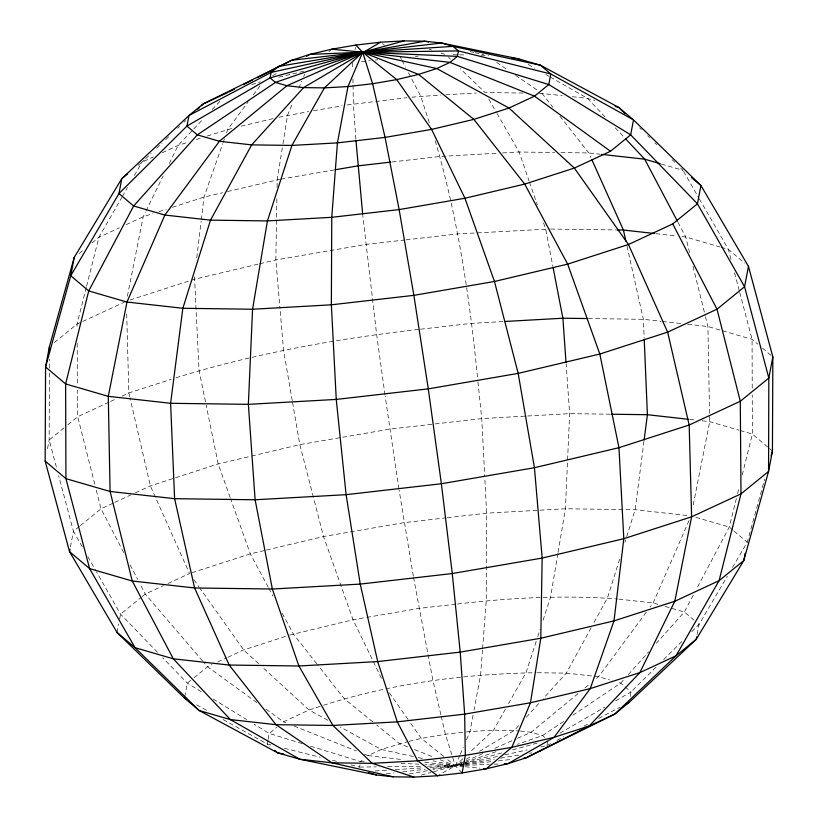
<?xml version="1.0" encoding="UTF-8"?>
<svg xmlns="http://www.w3.org/2000/svg" width="818" height="818" viewBox="0 0 818 818"><rect width="100%" height="100%" fill="white"/><g stroke="black" fill="none" stroke-linecap="round" stroke-linejoin="round"><path stroke-width="0.61" stroke-dasharray="4.09 3.07" d="M49.366 373.08L49.172 439.961L47.045 451.147M49.377 368.028L49.407 359.194M276.873 198.856L275.84 259.94L279.971 308.294M277.067 187.404L277.2 179.766L282.762 145.001M482.497 649.891L480.575 675.126L474.021 710.157M482.589 648.633L486.24 600.688L486.638 513.183L484.808 477.865M194.5 276.76L199.04 370.309L205.931 404.031M196.76 257.803L201.136 221.136M201.289 219.868L203.999 197.107L222.762 143.631M643.96 441.311L635.146 509.716L626.056 538.694M282.967 143.763L287.537 115.215L292.926 102.322M557.907 553.551L550.575 597.079L542.794 621.046M558.111 552.303L565.432 508.765L569.635 413.652L566.128 364.03M355.012 49.745L355.441 47.393M473.08 715.167L470.033 731.435L466.117 740.587M70.46 546.843L73.426 531.25L58.681 475.739M117.066 632.488L118.692 623.95M119.622 619.073L120.553 614.195L141.309 597.293M184.725 696.854L187.332 683.163L193.089 678.47M267.875 740.484L267.2 744.012L270.042 746.405M268.099 739.319L269.214 733.449L276.821 727.253M350.963 764.932L359.583 767.09L360.421 762.713M540.698 746.957L546.884 745.597L547.723 741.22M630.157 696.619L631.046 691.926L656.435 666.731M697.151 634.4L699.042 624.441L727.335 576.24M693.245 504.788L709.717 421.669L707.907 326.525L705.484 316.709M127.373 296.218L143.201 216.739L145.42 212.21M736.353 498.54L729.278 527.058L696.762 588.541M737.591 493.581L739.124 487.375M742.212 474.972L752.376 434.051L752.243 394.91M86.268 287.445L77.004 324.132L77.045 329.204M86.575 286.228L98.927 237.312L121.718 197.547M732.478 567.467L747.263 542.273L764.718 479.011M619.625 559.215L607.498 597.856L593.571 623.316M624.921 542.314L625.678 539.9M536.189 641.424L526.066 672.58L507.958 704.666M537.743 636.629L540.074 629.441M223.181 142.444L224.439 138.876M226.525 132.935L227.772 129.377L248.089 101.984M298.805 88.252L301.74 81.227M303.703 76.534L304.685 74.193M459.747 755.464L455.34 765.76L438.53 775.188M460.237 754.319L463.172 747.447M689.012 520.596L653.122 602.948L650.095 607.048M145.972 211.075L163.16 175.972M169.254 163.518L178.13 145.399L203.457 118.712M693.214 595.248L684.349 612.017L656.333 643.306M591.148 627.743L566.322 673.122L543.346 698.47M505.452 709.094L493.581 730.116L469.327 752.724M122.352 196.443L127.414 187.608M134.387 175.451L141.984 162.199L144.725 159.592M646.312 612.171L598.582 676.721L594.676 679.942M253.355 94.888L260.134 85.757M623.214 680.29L620.658 683.142L571.046 716.445M628.306 674.605L648.684 651.844M518.673 725.699L514.42 730.392L479.409 751.353M526.332 717.253L539.941 702.233M212.189 109.51L220.052 101.227M663.684 659.533L681.813 641.537M691.793 631.639L699.042 624.441L697.202 622.887M145.635 158.723L151.126 153.498M156.606 148.273L162.087 143.058M165.747 139.571L169.408 136.095M177.629 128.262L179.459 126.524M184.03 122.179L185.86 120.43M462.794 758.807L455.34 765.76L432.201 772.1M328.928 51.585L331.781 49.192M578.05 693.623L531.117 732.263L517.129 738.439M584.89 687.989L589.788 683.971M138.14 165.328L141.984 162.199L153.273 156.954M79.152 253.406L84.101 249.388M92.005 242.946L98.927 237.312L119.356 227.823M54.366 342.568L77.004 324.132L81.606 321.995M63.937 427.947L49.172 439.961L56.708 468.336M67.874 424.746L77.71 416.73L109.52 401.955M79.336 526.434L73.426 531.25L82.853 547.835M80.317 525.637L100.992 508.806L113.62 502.937M142.301 596.496L145.267 594.083L163.426 585.637M194.05 677.693L207.506 666.742L212.026 664.635M310.656 746.22L360.626 761.619L364.317 758.613M563.663 721.404L542.549 735.576L517.457 744.257M461.904 761.834L455.34 765.76L432.926 769.738M466.28 759.216L471.751 755.934M559.962 733.153L604.799 707.141M615.739 700.801L631.046 691.926L620.658 683.142L616.987 682.069M272.66 75.675L278.13 72.546M546.884 745.597L552.518 742.642M557.017 740.28L563.766 736.732M584.021 726.108L587.406 724.329M598.653 718.429L620.034 707.212M162.312 152.751L178.13 145.399L187.813 142.271M126.166 224.653L143.201 216.739L152.925 213.6M82.751 321.464L125.236 301.719M110.655 401.423L116.33 398.785M122.015 396.147L128.825 392.977L171.197 379.296M114.776 502.405L130.849 494.931M135.44 492.794L150.369 485.861L218.181 463.97L250.349 456.342M167.966 583.531L189.531 573.5L150.369 485.861L129.98 397.926M217.67 662.007L226.709 657.815M227.844 657.283L243.652 649.942L288.457 635.474M266.034 709.175L283.488 721.834L309.04 709.952L322.353 705.658M364.491 754.196L368.008 755.607L381.239 749.462L407.926 741.578M464.665 761.64L455.34 765.76L430.278 768.685M465.831 761.118L483.315 753.388M494.972 748.235L515.964 738.961M495.953 751.701L455.34 765.76L429.879 767.417M251.791 84.602L260.257 81.861M196.289 139.541L201.136 137.976M207.189 136.023L232.649 128.221M159.009 211.637L166.299 209.285M172.383 207.322L203.999 197.107L222.608 192.7M130.021 300.012L194.203 279.296L258.519 264.05M176.044 377.732C255.104 353.356 337.098 338.683 419.245 329.357M191.964 572.723L250.339 553.878L265.226 550.35M289.664 635.085L353.059 619.747L365.482 617.61M323.57 705.259C392.067 683.347 464.368 673.94 536.138 672.713M501.628 752.949L455.34 765.76L427.252 766.149M512.6 749.912L539.399 742.488M421.239 775.096L430.974 772.427M278.805 77.158L306.147 70.675M241.187 126.197L274.122 118.385M278.999 117.23L308.642 111.575M227.568 191.524L279.715 179.336M259.756 263.754L275.84 259.94L365.738 244.459L404.818 239.981M251.586 456.055L299.828 444.614L389.716 429.133L433.847 424.072M266.464 550.054L323.529 536.526L404.133 522.651L446.014 517.845M409.133 741.292L421.29 738.409L445.381 734.257L465.105 731.998M497.395 756.497L455.34 765.76L425.033 764.441M504.818 754.861L527.089 749.953M409.276 773.94L427.947 770.628M313.611 110.716L342.169 105.798M347.139 104.949L406.986 97.72M280.973 179.111L333.867 170.011M366.72 617.396L418.867 608.418L456.301 604.124M464.133 764.288L455.34 765.76L422.436 761.936M465.381 764.073L494.276 759.216M500.555 758.153L519.399 754.983M529.45 753.296L531.966 752.877M386.413 773.787L393.939 772.908M402.712 771.885L425.258 769.268M361.464 61.657L370.237 60.644M375.247 60.072L377.752 59.786M411.975 97.148L440.892 95.021M392.067 161.954L440.299 156.422L497.497 153.211M406.076 239.838L457.763 233.907L549.471 229.03M420.503 329.214L471.894 323.325L503.489 321.556M435.104 423.928L481.751 418.581L526.332 416.076M447.293 517.692L486.638 513.183L538.745 510.258M457.548 603.981C510.585 597.764 564.348 594.952 617.641 598.98M466.342 731.854L493.581 730.116L519.195 730.924M464.205 764.758L455.34 765.76L433.111 760.873M465.473 764.615L493.336 761.476M498.407 760.904L512.334 759.329M375.145 770.975L387.875 770.147M395.513 769.646L423.509 767.826M415.483 56.35L418.018 56.207M445.943 94.735L476.219 93.037M502.579 152.935L519.103 152.005L554.594 152.485M527.6 416.004L569.635 413.652L610.422 414.205M540.013 510.187L565.432 508.765L635.146 509.716L689.768 515.81M464.133 765.403L455.34 765.76L440.186 759.758M465.381 765.351L489.256 764.38M494.276 764.186L498.05 764.032M359.583 767.09L376.178 766.855M387.671 766.701L420.861 766.241M453.366 54.755L458.397 54.816M459.655 54.837L465.943 54.918M481.035 55.123L488.55 55.471M522.999 93.058L485.054 92.546L460.411 68.753M539.44 93.283L562.252 95.583M560.933 152.577L588.817 152.956L600.248 154.224M550.749 229.05L615.76 229.93M588.439 318.57L643.388 319.317L661.097 321.29M537.395 672.733L566.322 673.122L598.582 676.721L609.625 679.932M360.626 761.619L364.419 761.783M401.035 763.388L418.714 764.165M463.98 766.609L455.34 765.76L444.634 757.161M465.217 766.732L480.043 768.194M572.385 96.708L587.6 98.405L594.809 100.502M655.821 233.651L677.007 236.024M681.997 236.576L685.74 236.995L719.86 246.903M662.365 321.433L682.611 323.693M687.672 324.265L707.907 326.525L721.404 330.441M689.779 419.44L696.006 420.135M702.243 420.83L709.717 421.669L738.971 430.166M618.909 599.124L653.122 602.948L657.928 604.338M520.381 731.057L531.117 732.263L542.549 735.576L547.027 739.37M368.008 755.607L403.448 759.728M413.346 756.527L381.239 749.462L340.145 726.967M418.284 757.611L423.233 758.695M470.166 51.554L473.837 52.393M475.053 52.669L483.622 54.632M270.901 744.932L267.2 744.012L221.985 718.91M284.449 748.317L320.165 757.243M332.486 760.321L338.642 761.855M661.425 164.05L682.938 170.297L679.329 166.76M721.077 247.261L728.388 249.378L744.636 263.12M722.631 330.799L752.069 339.347L757.734 344.133M740.188 430.513L752.376 434.051L768.613 447.794M695.811 517.344L729.278 527.058L733.061 530.258M665.136 606.435L684.349 612.017L696.292 622.109M302.118 743.593L269.214 733.449L254.132 724.186M429.123 49.152L431.505 49.939M441.045 53.078L444.624 54.254M407.569 746.824L399.419 743.593L376.72 725.126M414.562 749.595L434.368 757.448M283.488 721.834L285.83 722.775M294.051 726.057L356.27 750.914M327.926 720.29L309.04 709.952L262.333 667.089M196.617 704.83L208.754 711.568M528.224 64.458L534.819 68.231M545.821 74.52L549.113 76.401M550.217 77.035L587.6 98.405L605.77 117.751M201.33 691.762L187.332 683.163L162.721 657.754M213.191 699.042L246.586 719.554M496.618 62.383L508.213 70.297M515.596 75.338L537.753 90.44M256.791 702.478L207.506 666.742L203.355 661.895M382.507 43.712L384.48 45.215M443.663 756.384L421.29 738.409L409.665 721.803M372.773 721.905L344.143 698.623L317.548 664.768M762.458 348.131L772.846 356.914M769.574 448.601L772.437 451.025M734.012 531.066L747.263 542.273M258.6 663.654L243.652 649.942L199.776 587.968M448.55 57.291L450.381 59.049M639.594 127.823L641.394 129.592M647.723 135.788L649.523 137.557M654.942 142.864L656.752 144.633M672.099 159.674L674.809 162.332M157.455 652.314L120.553 614.195L96.677 572.171M462.139 772.949L455.34 765.76L445.381 734.257L441.137 715.965M615.279 127.874L624.799 138.007M202.527 660.924L145.267 594.083L140.021 583.98M541.976 93.313L552.907 107.23M559.931 116.176L588.817 152.956L590.882 157.557M316.771 663.776L293.304 633.909L281.965 612.794M193.917 579.696L199.04 586.935M389.317 692.754L408.939 720.77M683.572 171.391L698.715 197.751M699.349 198.856L728.388 249.378L731.302 260.472M488.837 99.152L496.403 112.363M497.027 113.467L519.103 152.005L529.052 180.87M87.874 556.68L96.043 571.066M268.232 587.222L250.339 553.878L230.615 498.735M268.836 588.336L273.007 596.117M677.999 222.332L685.74 236.995L689.686 252.936M400.319 57.199L401.485 59.417M402.067 60.532L405.564 67.209M408.479 72.771L420.708 96.146L429.726 123.876M123.712 552.569L100.992 508.806L96.023 489.164M130.123 564.911L137.69 579.492M381.403 678.275L353.059 619.747L323.529 536.526L313.734 498.54M230.185 497.528L218.181 463.97L206.187 405.278M529.471 182.077L537.354 204.929M543.571 222.966L545.647 228.979L552.835 266.167M435.207 140.747C458.131 218.723 469.992 299.685 477.804 380.472M734.554 272.793L739.421 291.28M739.738 292.517L752.069 339.347L752.223 388.591M313.417 497.313L299.828 444.614L292.445 401.853M94.786 484.256L77.71 416.73L77.505 390.094M693.03 266.423L705.177 315.482M440.851 714.748L432.937 680.596L413.53 577.344M129.694 396.689L128.825 392.977L126.718 313.938M627.017 246.157L643.388 319.317L644.185 338.396M413.315 576.097L399.133 490.227M292.231 400.595L283.56 350.278L280.083 309.562M398.939 488.98L385.176 396.239M385.002 394.982L376.628 334.255L362.793 215.318M477.937 381.74L481.751 418.581L484.747 476.597M355.891 139.316L353.345 103.876L353.049 85.144M352.681 62.659L352.783 68.906M352.947 78.896L353.028 83.896M77.158 343.161L77.475 385.022"/><path stroke-width="1.23" d="M49.428 351.617L49.438 346.576L74.213 257.435L121.8 178.631L188.958 115.512L203.232 103.906L291.729 60.246L309.899 54.377L331.781 49.192L355.861 45.051L380.523 42.219L404.072 40.9L424.91 41.186L441.608 43.047L518.326 58.794L540.412 65.205L618.827 107.475L633.51 119.898L700.934 185.512L748.46 266.351L772.846 356.914L772.437 451.025L768.562 471.424L743.787 560.565L696.2 639.369L629.042 702.488L614.768 714.094L526.271 757.754L508.101 763.623L486.219 768.808L462.139 772.949L437.477 775.781L413.928 777.1L393.09 776.814L376.392 774.953L299.674 759.206L277.588 752.795L199.173 710.525L184.49 698.102L117.066 632.488L69.54 551.649L45.154 461.086L45.563 366.975L49.438 346.576M644.124 440.043L647.396 414.706L644.236 339.664M462.139 772.949L465.319 755.341L464.655 714.124L460.207 652.11L452.262 573.541L441.372 483.745L428.284 388.867L413.867 295.349L399.133 209.582L385.063 137.404L372.619 83.743L362.66 52.24L355.861 45.051M74.213 257.435L70.737 275.727L45.563 366.975L65.624 383.949L108.283 396.331L170.604 403.294L248.365 404.348L336.249 399.419L428.284 388.867L518.172 373.386L599.819 354.03L667.631 332.139L717.008 309.194L744.574 286.75L748.46 266.351M70 549.246L69.54 551.649L89.612 568.622L135.062 647.703L199.173 710.525L230.4 719.595L276.024 724.687L332.946 725.454L397.292 721.854L464.655 714.124L530.463 702.785L590.228 688.623L639.87 672.6L676.016 655.801L696.2 639.369L696.67 636.885M772.846 356.914L768.828 378.039L768.562 471.424L740.996 493.868L691.619 516.812L623.797 538.704L542.16 558.06L452.262 573.541L360.237 584.093L272.353 589.021L194.592 587.968L132.26 581.005L89.612 568.622L65.931 478.653L65.624 383.949L88.722 290.942L133.651 205.983L197.343 134.858L275.451 82.424L362.66 52.24L404.072 40.9M745.178 553.254L743.787 560.565L719.073 580.688L674.799 601.261L614.001 620.893L540.8 638.234L460.207 652.11L377.701 661.578L298.897 665.995L229.183 665.044L173.304 658.807L135.062 647.703L117.066 632.488M771.098 455.892L772.437 451.025M197.741 109.121L199.572 107.383M201.402 105.645L203.232 103.906L227.68 92.536M127.567 173.927L121.8 178.631L118.958 193.559L70.737 275.727L88.722 290.942L126.964 302.046L182.854 308.284L252.568 309.235L331.362 304.817L413.867 295.349L494.471 281.474L567.661 264.122L628.469 244.5L672.733 223.917L697.447 203.805L700.934 185.512L691.466 177.506M424.91 41.186L362.66 52.24L270.073 77.874L186.954 126.074L118.958 193.559L133.651 205.983L164.878 215.052L210.502 220.144L267.425 220.921L331.76 217.312L399.133 209.582L464.941 198.253L524.696 184.091L574.348 168.058L610.494 151.258L630.668 134.837L633.51 119.898L550.8 73.988L540.412 65.205L453.039 46.37L441.608 43.047L291.729 60.246L258.007 77.27M539.502 751.609L542.273 749.349M306.617 56.258L309.899 54.377L362.66 52.24L453.039 46.37L458.417 50.91L550.8 73.988L548.786 84.551L534.512 96.166L508.96 108.048L473.857 119.377L431.597 129.397L385.063 137.404L337.425 142.874L291.934 145.42L251.678 144.878L219.418 141.279L197.343 134.858L186.954 126.074L188.958 115.512L271.116 72.403L278.498 66.391L362.66 52.24L458.417 50.91L457.374 56.381L449.992 62.393L436.761 68.538L418.581 74.407L396.71 79.591L372.619 83.743L347.967 86.565L324.419 87.884L303.58 87.608L286.883 85.737L275.451 82.424L270.073 77.874L271.116 72.403L362.66 52.24L457.374 56.381L548.786 84.551L630.668 134.837L697.447 203.805L744.574 286.75L768.828 378.039L740.29 401.27L689.175 425.023L618.96 447.691L534.44 467.722L441.372 483.745L346.106 494.675L255.114 499.778L174.612 498.683L110.093 491.475L65.931 478.653L45.154 461.086M380.523 42.219L303.58 87.608L251.678 144.878L210.502 220.144L182.854 308.284L170.604 403.294L174.612 498.683L194.592 587.968L229.183 665.044L276.024 724.687L331.934 762.805L393.09 776.814M625.668 704.257L629.042 702.488M228.784 92.025L234.408 89.182M243.396 84.643L252.394 80.103M335.124 169.786L357.793 165.89L390.799 162.097M523.735 758.041L526.271 757.754L589.216 725.975L614.768 714.094L676.016 655.801L719.073 580.688L740.996 493.868L740.29 401.27L717.008 309.194L672.733 223.917M504.757 321.484L562.886 318.222L587.16 318.55M504.328 763.777L508.101 763.623L554.103 737.315L589.216 725.975L639.87 672.6L674.799 601.261L691.619 516.812L689.175 425.023L667.631 332.139L628.469 244.5L574.348 168.058L508.96 108.048L436.761 68.538L362.66 52.24L331.781 49.192M617.028 229.95L623.408 230.032L654.574 233.519M611.7 414.225L647.396 414.706L688.531 419.307M483.755 768.562L486.219 768.808L511.853 747.325L554.103 737.315L590.228 688.623L614.001 620.893L623.797 538.704L618.96 447.691L599.819 354.03L567.661 264.122L524.696 184.091L473.857 119.377L418.581 74.407L362.66 52.24L286.883 85.737L219.418 141.279L164.878 215.052L126.964 302.046L108.283 396.331L110.093 491.475L132.26 581.005L173.304 658.807L230.4 719.595L299.674 759.206L331.934 762.805L372.19 763.347L417.681 760.801L465.319 755.341L511.853 747.325L530.463 702.785L540.8 638.234L542.16 558.06L534.44 467.722L518.172 373.386L494.471 281.474L464.941 198.253L431.597 129.397L396.71 79.591L362.66 52.24L324.419 87.884L291.934 145.42L267.425 220.921L252.568 309.235L248.365 404.348L255.114 499.778L272.353 589.021L298.897 665.995L332.946 725.454L372.19 763.347L413.928 777.1M512.119 58.098L518.326 58.794L520.524 60.051M601.516 154.367L644.696 159.193L660.228 163.702M283.836 754.135L277.588 752.795L274.756 750.392M426.127 41.462L428.581 42.025M615.218 106.432L618.827 107.475L625.146 113.671M368.397 772.632L376.392 774.953M184.49 698.102L186.688 699.318M610.494 151.258L534.512 96.166L449.992 62.393L362.66 52.24L347.967 86.565L337.425 142.874L331.76 217.312L331.362 304.817L336.249 399.419L346.106 494.675L360.237 584.093L377.701 661.578L397.292 721.854L417.681 760.801L437.477 775.781M625.668 138.927L644.696 159.193L677.406 221.208M591.915 159.858L623.408 230.032L625.903 241.198M553.07 267.404L562.886 318.222L566.036 362.763M362.66 214.05L355.973 140.573"/></g></svg>
